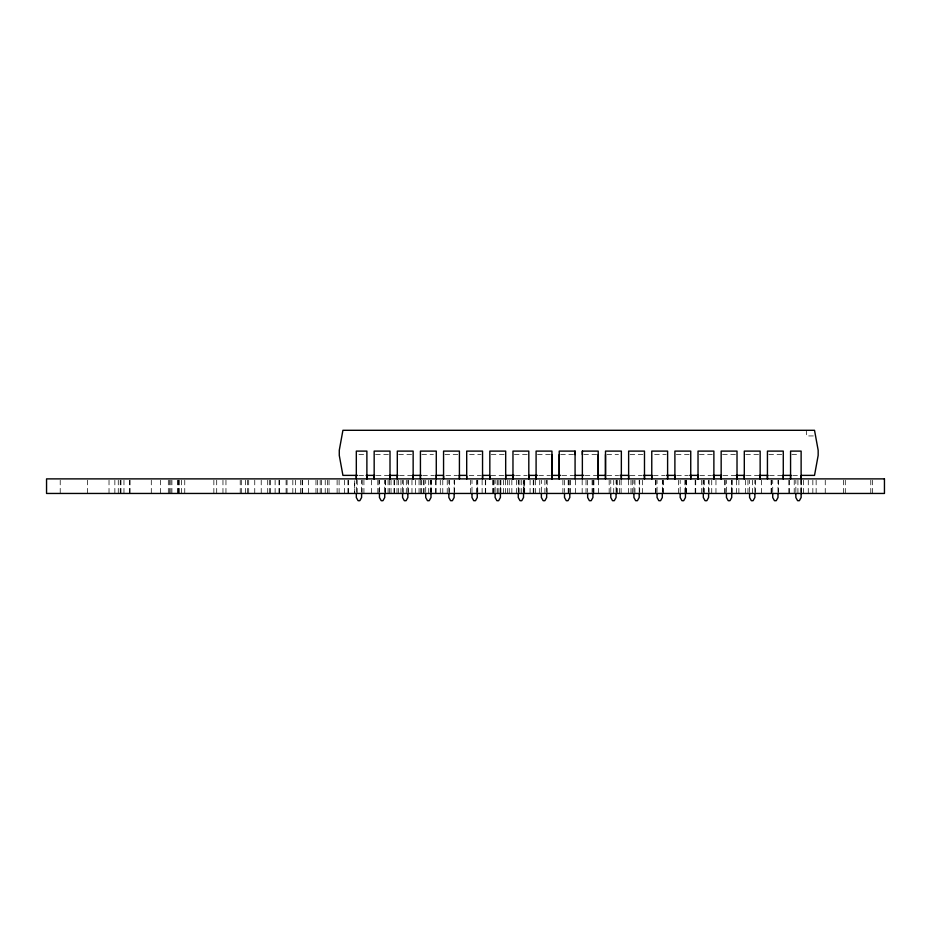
<?xml version="1.0" encoding="UTF-8"?>
<svg xmlns="http://www.w3.org/2000/svg" width="931" height="931" viewBox="0 0 931 931"><rect width="100%" height="100%" fill="white"/><g stroke="black" fill="none" stroke-linecap="round" stroke-linejoin="round"><path stroke-width="0.7" stroke-dasharray="4.66 3.49" d="M356.317 491.789L356.317 480.117M361.6 491.766L361.6 480.28M379.452 491.766L379.452 480.28M384.736 491.766L384.736 480.28M402.576 491.766L402.576 480.28M407.859 491.766L407.859 480.28M425.711 491.766L425.711 480.28M430.995 491.766L430.995 480.28M448.847 491.766L448.847 480.28M454.13 491.766L454.13 480.28M471.982 491.766L471.982 480.28M477.266 491.766L477.266 480.28M495.117 491.766L495.117 480.28M500.401 491.766L500.401 480.28M518.253 491.766L518.253 480.28M523.525 491.766L523.525 480.28M541.376 491.766L541.376 480.28M546.66 491.766L546.66 480.28M610.783 491.766L610.783 480.28M616.066 491.766L616.066 480.28M633.918 491.766L633.918 480.28M639.201 491.766L639.201 480.28M657.053 491.766L657.053 480.28M662.325 491.766L662.325 480.28M680.177 491.766L680.177 480.28M685.46 491.766L685.46 480.28M703.312 491.766L703.312 480.28M708.596 491.766L708.596 480.28M726.448 491.766L726.448 480.28M731.731 491.766L731.731 480.28M749.583 491.766L749.583 480.28M754.866 491.766L754.866 480.28M772.718 491.766L772.718 480.28M778.002 491.766L778.002 480.28M795.842 491.766L795.842 480.28M801.125 491.789L801.125 480.117M813.345 435.941L806.386 435.941L806.316 430.297M358.959 454.572L365.557 454.572M375.6 454.572L388.576 454.572M398.736 454.572L411.7 454.572M421.871 454.572L433.392 454.572M445.006 454.572L457.971 454.572M469.585 454.572L481.106 454.572M491.277 454.572L504.241 454.572M514.401 454.572L527.377 454.572M537.536 454.572L550.5 454.572M560.671 454.572L573.636 454.572M583.807 454.572L596.771 454.572M606.942 454.572L618.463 454.572M630.078 454.572L643.042 454.572M654.644 454.572L666.177 454.572M676.337 454.572L689.301 454.572M699.472 454.572L712.436 454.572M722.607 454.572L735.571 454.572M745.743 454.572L758.707 454.572M768.878 454.572L781.842 454.572M791.885 454.572L799.81 454.572M358.889 475.38L364.696 475.38M376.299 475.38L389.356 475.38M399.515 475.38L412.573 475.38M422.732 475.38L434.346 475.38M445.949 475.38L457.563 475.38M469.166 475.38L480.78 475.38M490.928 475.38L503.997 475.38M515.599 475.38L527.214 475.38M538.816 475.38L550.43 475.38M562.033 475.38L573.647 475.38M585.25 475.38L596.864 475.38M607.012 475.38L618.626 475.38M630.229 475.38L641.843 475.38M653.446 475.38L665.06 475.38M676.662 475.38L688.277 475.38M699.891 475.38L711.493 475.38M723.108 475.38L736.165 475.38M746.325 475.38L759.382 475.38M769.541 475.38L782.599 475.38M792.758 475.38L800.008 475.38M872.615 480.21L872.615 493.453M870.788 480.21L870.788 493.453M845.29 480.21L845.29 493.453M843.463 480.21L843.463 493.453M825.25 480.21L825.25 493.453M816.138 480.21L816.138 493.453M812.844 480.21L812.844 493.453M808.271 480.21L808.271 493.453M803.593 480.21L803.593 493.453M801.626 480.21L801.626 493.453M800.881 480.21L800.881 493.453M797.925 480.21L797.925 493.453M794.224 480.21L794.224 493.453M789.639 480.21L789.639 493.453M788.825 480.21L788.825 493.453M778.491 480.21L778.491 493.453M771.427 480.21L771.427 493.453M771.101 480.21L771.101 493.453M761.5 480.21L761.5 493.453M755.355 480.21L755.355 493.453M752.388 480.21L752.388 493.453M747.965 480.21L747.965 493.453M745.626 480.21L745.626 493.453M738.877 480.21L738.877 493.453M736.374 480.21L736.374 493.453M732.22 480.21L732.22 493.453M731.475 480.21L731.475 493.453M725.063 480.21L725.063 493.453M724.83 480.21L724.83 493.453M715.962 480.21L715.962 493.453M711.738 480.21L711.738 493.453M709.096 480.21L709.096 493.453M704.336 480.21L704.336 493.453M703.114 480.21L703.114 493.453M701.695 480.21L701.695 493.453M695.725 480.21L695.725 493.453M695.178 480.21L695.178 493.453M686.473 480.21L686.473 493.453M685.961 480.21L685.961 493.453M684.902 480.21L684.902 493.453M678.559 480.21L678.559 493.453M663.372 480.21L663.372 493.453M662.825 480.21L662.825 493.453M655.971 480.21L655.971 493.453M655.436 480.21L655.436 493.453M642.332 480.21L642.332 493.453M639.69 480.21L639.69 493.453M634.942 480.21L634.942 493.453M632.3 480.21L632.3 493.453M630.985 480.21L630.985 493.453M628.53 480.21L628.53 493.453M621.117 480.21L621.117 493.453M619.418 480.21L619.418 493.453M617.323 480.21L617.323 493.453M616.555 480.21L616.555 493.453M613.715 480.21L613.715 493.453M609.165 480.21L609.165 493.453M598.47 480.21L598.47 493.453M593.92 480.21L593.92 493.453M593.431 480.21L593.431 493.453M592.931 480.28L592.931 491.766M592.093 480.21L592.093 493.453M587.647 480.28L587.647 491.766M586.03 480.21L586.03 493.453M582.166 480.21L582.166 493.453M575.579 480.21L575.579 493.453M570.296 480.21L570.296 493.453M569.795 480.28L569.795 491.766M568.504 480.21L568.504 493.453M568.178 480.21L568.178 493.453M564.512 480.28L564.512 491.766M562.894 480.21L562.894 493.453M547.16 480.21L547.16 493.453M544.914 480.21L544.914 493.453M539.759 480.21L539.759 493.453M535.651 480.21L535.651 493.453M533.789 480.21L533.812 493.453M533.533 480.21L533.533 493.453M533.242 480.21L533.242 493.453M530.076 480.21L530.076 493.453M524.7 480.21L524.7 493.453M524.537 480.21L524.537 493.453M521.744 480.21L521.744 493.453M519.87 480.21L519.87 493.453M518.555 480.21L518.555 493.453M516.635 480.21L516.635 493.453M511.852 480.21L511.852 493.453M509.222 480.21L509.222 493.453M507.395 480.21L507.395 493.453M505.533 480.21L505.533 493.453M503.52 480.21L503.52 493.453M500.89 480.21L500.89 493.453M500.331 480.21L500.331 493.453M500.075 480.21L500.075 493.453M498.143 480.21L498.143 493.453M497.154 480.21L497.154 493.453M493.965 480.21L493.965 493.453M493.5 480.21L493.5 493.453M492.674 480.21L492.674 493.453M485.691 480.21L485.691 493.453M485.307 480.21L485.307 493.453M482.118 480.21L482.118 493.453M477.754 480.21L477.754 493.453M476.439 480.21L476.439 493.453M470.364 480.21L470.364 493.453M454.631 480.21L454.631 493.453M449.545 480.21L449.545 493.453M447.229 480.21L447.229 493.453M442.784 480.21L442.784 493.453M440.293 480.21L440.293 493.453M436.139 480.21L436.139 493.453M435.394 480.21L435.394 493.453M431.495 480.21L431.495 493.453M430.669 480.21L430.669 493.453M428.737 480.21L428.737 493.453M424.094 480.21L424.094 493.453M423.279 480.21L423.279 493.453M421.219 480.21L421.219 493.453M420.87 480.21L420.87 493.453M419.055 480.21L419.055 493.453M415.412 480.21L415.412 493.453M411.968 480.21L411.968 493.453M408.36 480.21L408.36 493.453M406.3 480.21L406.3 493.453M403.274 480.21L403.274 493.453M400.958 480.21L400.958 493.453M398.433 480.21L398.433 493.453M396.978 480.21L396.978 493.453M394.628 480.21L394.628 493.453M394.022 480.21L394.022 493.453M391.032 480.21L391.032 493.453M389.577 480.21L389.577 493.453M388.087 480.21L388.087 493.453M385.376 480.21L385.376 493.453M385.225 480.21L385.225 493.453M378.975 480.21L378.975 493.453M377.835 480.21L377.835 493.453M371.492 480.21L371.492 493.453M363.928 480.21L363.928 493.453M362.24 480.21L362.089 493.453M357.19 480.21L357.19 493.453M348.357 480.21L348.357 493.453M347.938 480.21L347.938 493.453M344.517 480.21L344.517 493.453M339.105 480.21L339.105 493.453M337.115 480.21L337.115 493.453M329.027 480.21L329.027 493.453M327.572 480.21L327.572 493.453M325.222 480.21L325.222 493.453M321.637 480.21L321.637 493.453M320.183 480.21L320.183 493.453M317.669 480.21L317.669 493.453M315.97 480.21L315.97 493.453M308.417 480.21L308.417 493.453M302.47 480.21L302.47 493.453M302.086 480.21L302.086 493.453M300.655 480.21L300.655 493.453M295.348 480.21L295.348 493.453M292.834 480.21L292.834 493.453M287.051 480.21L287.051 493.453M286.096 480.21L286.096 493.453M279.649 480.21L279.649 493.453M278.963 480.21L278.963 493.453M275.111 480.21L275.111 493.453M270.327 480.21L270.327 493.453M269.699 480.21L269.699 493.453M267.721 480.21L267.721 493.453M261.215 480.21L261.215 493.453M254.757 480.21L254.757 493.453M248.705 480.21L248.705 493.453M247.611 480.21L247.611 493.453M245.505 480.21L245.505 493.453M241.304 480.21L241.304 493.453M240.21 480.21L240.21 493.453M225.954 480.21L225.954 493.453M222.963 480.21L222.963 493.453M216.702 480.21L216.702 493.453M213.862 480.21L213.862 493.453M184.757 480.21L184.757 493.453M181.568 480.21L181.568 493.453M179.299 480.21L179.299 493.453M178.612 480.21L178.612 493.453M178.205 480.21L178.205 493.453M177.425 480.21L177.425 493.453M171.909 480.21L171.909 493.453M170.815 480.21L170.815 493.453M169.5 480.21L169.5 493.453M168.313 480.21L168.313 493.453M160.4 480.21L160.4 493.453M151.287 480.21L151.287 493.453M130.072 480.21L130.072 493.453M129.502 480.21L129.502 493.453M123.963 480.21L123.963 493.453M120.96 480.21L120.96 493.453M120.25 480.21L120.25 493.453M118.272 480.21L118.272 493.453M114.862 480.21L114.862 493.453M109.02 480.21L109.02 493.453M87.537 480.21L87.537 493.453M60.212 480.21L60.212 493.453M524.025 493.453L524.025 480.21L523.99 493.453M354.699 493.453L354.699 480.21L354.676 493.453"/><path stroke-width="1.4" d="M356.317 493.162L356.317 497.515L358.074 500.703L359.832 500.703L361.6 497.515L361.6 493.209M356.317 478.906L356.317 451.104L366.884 451.104L366.884 478.848L366.884 475.985M379.452 493.209L379.452 497.515L381.21 500.703L382.967 500.703L384.736 497.515L384.736 493.209M402.576 493.209L402.576 497.515L404.345 500.703L406.102 500.703L407.859 497.515L407.859 493.209M425.711 493.209L425.711 497.515L427.48 500.703L429.238 500.703L430.995 497.515L430.995 493.209M448.847 493.209L448.847 497.515L450.604 500.703L452.373 500.703L454.13 497.515L454.13 493.209M471.982 493.209L471.982 497.515L473.739 500.703L475.508 500.703L477.266 497.515L477.266 493.209M495.117 493.209L495.117 497.515L496.875 500.703L498.632 500.703L500.401 497.515L500.401 493.209M518.253 493.209L518.253 497.515L520.01 500.703L521.767 500.703L523.525 497.515L523.525 493.209M541.376 493.209L541.376 497.515L543.145 500.703L544.903 500.703L546.66 497.515L546.66 493.209M551.943 454.572L551.943 478.848L551.943 451.104L536.093 451.104L536.093 478.848L536.093 475.985M559.228 454.572L559.228 478.848L559.228 451.104L575.079 451.104L575.079 478.848M575.079 454.572L575.079 451.104M582.364 454.572L582.364 451.104L598.214 451.104L598.214 478.848L598.214 454.572M605.499 454.572L605.499 478.848L605.499 451.104L621.349 451.104L621.349 478.848L621.349 475.985M610.783 493.209L610.783 497.515L612.54 500.703L614.297 500.703L616.066 497.515L616.066 493.209M633.918 493.209L633.918 497.515L635.675 500.703L637.432 500.703L639.201 497.515L639.201 493.209M657.053 493.209L657.053 497.515L658.811 500.703L660.568 500.703L662.325 497.515L662.325 493.209M680.177 493.209L680.177 497.515L681.946 500.703L683.703 500.703L685.46 497.515L685.46 493.209M703.312 493.209L703.312 497.515L705.07 500.703L706.838 500.703L708.596 497.515L708.596 493.209M726.448 493.209L726.448 497.515L728.205 500.703L729.974 500.703L731.731 497.515L731.731 493.209M749.583 493.209L749.583 497.515L751.34 500.703L753.098 500.703L754.866 497.515L754.866 493.209M772.718 493.209L772.718 497.515L774.476 500.703L776.233 500.703L778.002 497.515L778.002 493.209M795.842 493.209L795.842 497.515L797.611 500.703L799.368 500.703L801.125 497.515L801.125 493.162M801.125 478.906L801.125 451.104L790.57 451.104L790.57 478.848L790.57 475.985M357.434 475.38L342.922 475.38L339.28 455.434L339.28 450.243L342.922 430.297L814.52 430.297L818.163 450.243L818.163 455.434L814.52 475.38L801.463 475.38M366.139 475.38L374.844 475.38M389.356 475.38L398.061 475.38M412.573 475.38L421.278 475.38M435.789 475.38L443.051 475.38M459.006 475.38L466.268 475.38M482.223 475.38L489.485 475.38M505.44 475.38L514.145 475.38M528.657 475.38L537.362 475.38M551.874 475.38L560.578 475.38M575.09 475.38L583.795 475.38M598.307 475.38L605.569 475.38M620.081 475.38L628.786 475.38M643.298 475.38L652.003 475.38M666.515 475.38L675.219 475.38M689.731 475.38L698.436 475.38M712.948 475.38L721.653 475.38M736.165 475.38L744.87 475.38M759.382 475.38L768.087 475.38M782.599 475.38L791.303 475.38M801.125 475.764L801.125 478.662M783.274 475.985L783.274 478.848L783.274 451.104L767.435 451.104L767.435 478.848L767.435 475.985M760.15 475.985L760.15 478.848L760.15 451.104L744.3 451.104L744.3 478.848L744.3 475.985M737.015 475.985L737.015 478.848L737.015 451.104L721.164 451.104L721.164 478.848L721.164 475.985M713.879 475.985L713.879 478.848L713.879 451.104L698.029 451.104L698.029 478.848L698.029 475.985M690.744 475.985L690.744 478.848L690.744 451.104L674.894 451.104L674.894 478.848L674.894 475.985M667.608 475.985L667.608 478.848L667.608 451.104L651.77 451.104L651.77 478.848L651.77 475.985M644.485 475.985L644.485 478.848L644.485 451.104L628.634 451.104L628.634 478.848L628.634 475.985M592.931 493.209L592.931 497.515L591.173 500.703L589.404 500.703L587.647 497.515L587.647 493.209M582.364 451.104L582.364 478.848M569.795 493.209L569.795 497.515L568.038 500.703L566.281 500.703L564.512 497.515L564.512 493.209M528.808 475.985L528.808 478.848L528.808 451.104L512.969 451.104L512.969 478.848L512.969 475.985M505.684 475.985L505.684 478.848L505.684 451.104L489.834 451.104L489.834 478.848L489.834 475.985M482.549 475.985L482.549 478.848L482.549 451.104L466.699 451.104L466.699 478.848L466.699 475.985M459.414 475.985L459.414 478.848L459.414 451.104L443.563 451.104L443.563 478.848L443.563 475.985M436.278 475.985L436.278 478.848L436.278 451.104L420.428 451.104L420.428 478.848L420.428 475.985M413.143 475.985L413.143 478.848L413.143 451.104L397.304 451.104L397.304 478.848L397.304 475.985M390.008 475.985L390.008 478.848L390.008 451.104L374.169 451.104L374.169 478.848L374.169 475.985M356.317 475.764L356.317 478.662M884.45 478.883L46.55 478.883L46.55 493.453L884.45 493.453L884.45 478.883"/></g></svg>
